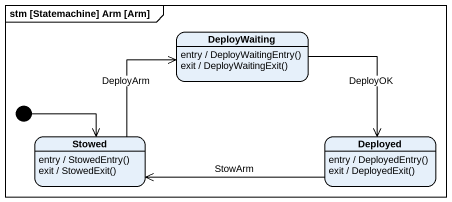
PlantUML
@startuml
mainframe stm [Statemachine] Arm [Arm]
hide empty description
state DeployWaiting
DeployWaiting : entry / DeployWaitingEntry()
DeployWaiting : exit / DeployWaitingExit()
state Stowed
Stowed : entry / StowedEntry()
Stowed : exit / StowedExit()
state Deployed
Deployed : entry / DeployedEntry()
Deployed : exit / DeployedExit()
[*] --> Stowed
DeployWaiting --> Deployed : DeployOK
Stowed -up-> DeployWaiting : DeployArm
Deployed -left-> Stowed : StowArm
@enduml
